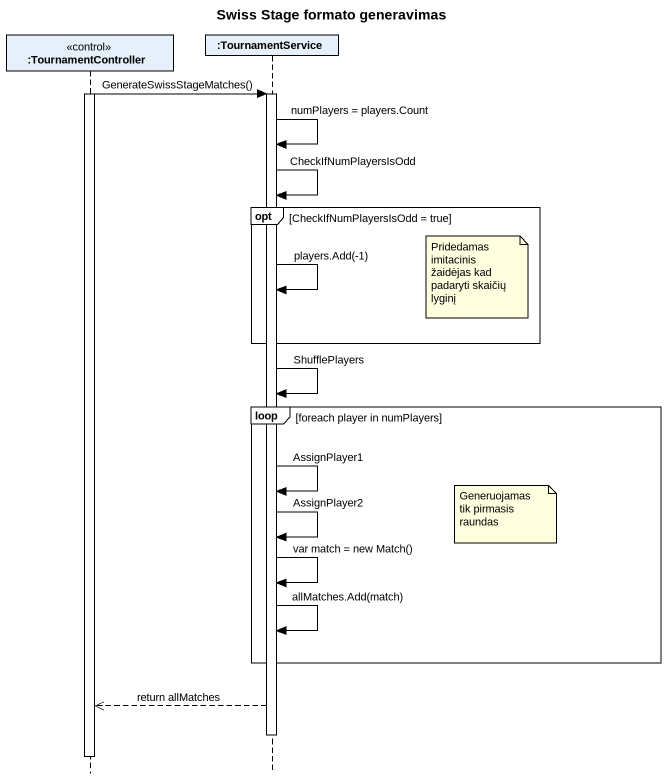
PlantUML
@startuml
title Swiss Stage formato generavimas
hide footbox
participant ":TournamentController" as TournamentController <<control>>
participant ":TournamentService" as TournamentService

activate TournamentController
TournamentController -> TournamentService : GenerateSwissStageMatches()
activate TournamentService
TournamentService -> TournamentService : numPlayers = players.Count
TournamentService -> TournamentService : CheckIfNumPlayersIsOdd
opt CheckIfNumPlayersIsOdd = true
  note right of TournamentService : Pridedamas imitacinis žaidėjas kad padaryti skaičių lyginį
  TournamentService -> TournamentService : players.Add(-1)
end
TournamentService -> TournamentService : ShufflePlayers
loop foreach player in numPlayers
  TournamentService -> TournamentService : AssignPlayer1
  note right of TournamentService : Generuojamas tik pirmasis raundas
  TournamentService -> TournamentService : AssignPlayer2
  TournamentService -> TournamentService : var match = new Match()
  TournamentService -> TournamentService : allMatches.Add(match)
end
TournamentService -->> TournamentController : return allMatches
deactivate TournamentService
deactivate TournamentController
@enduml
